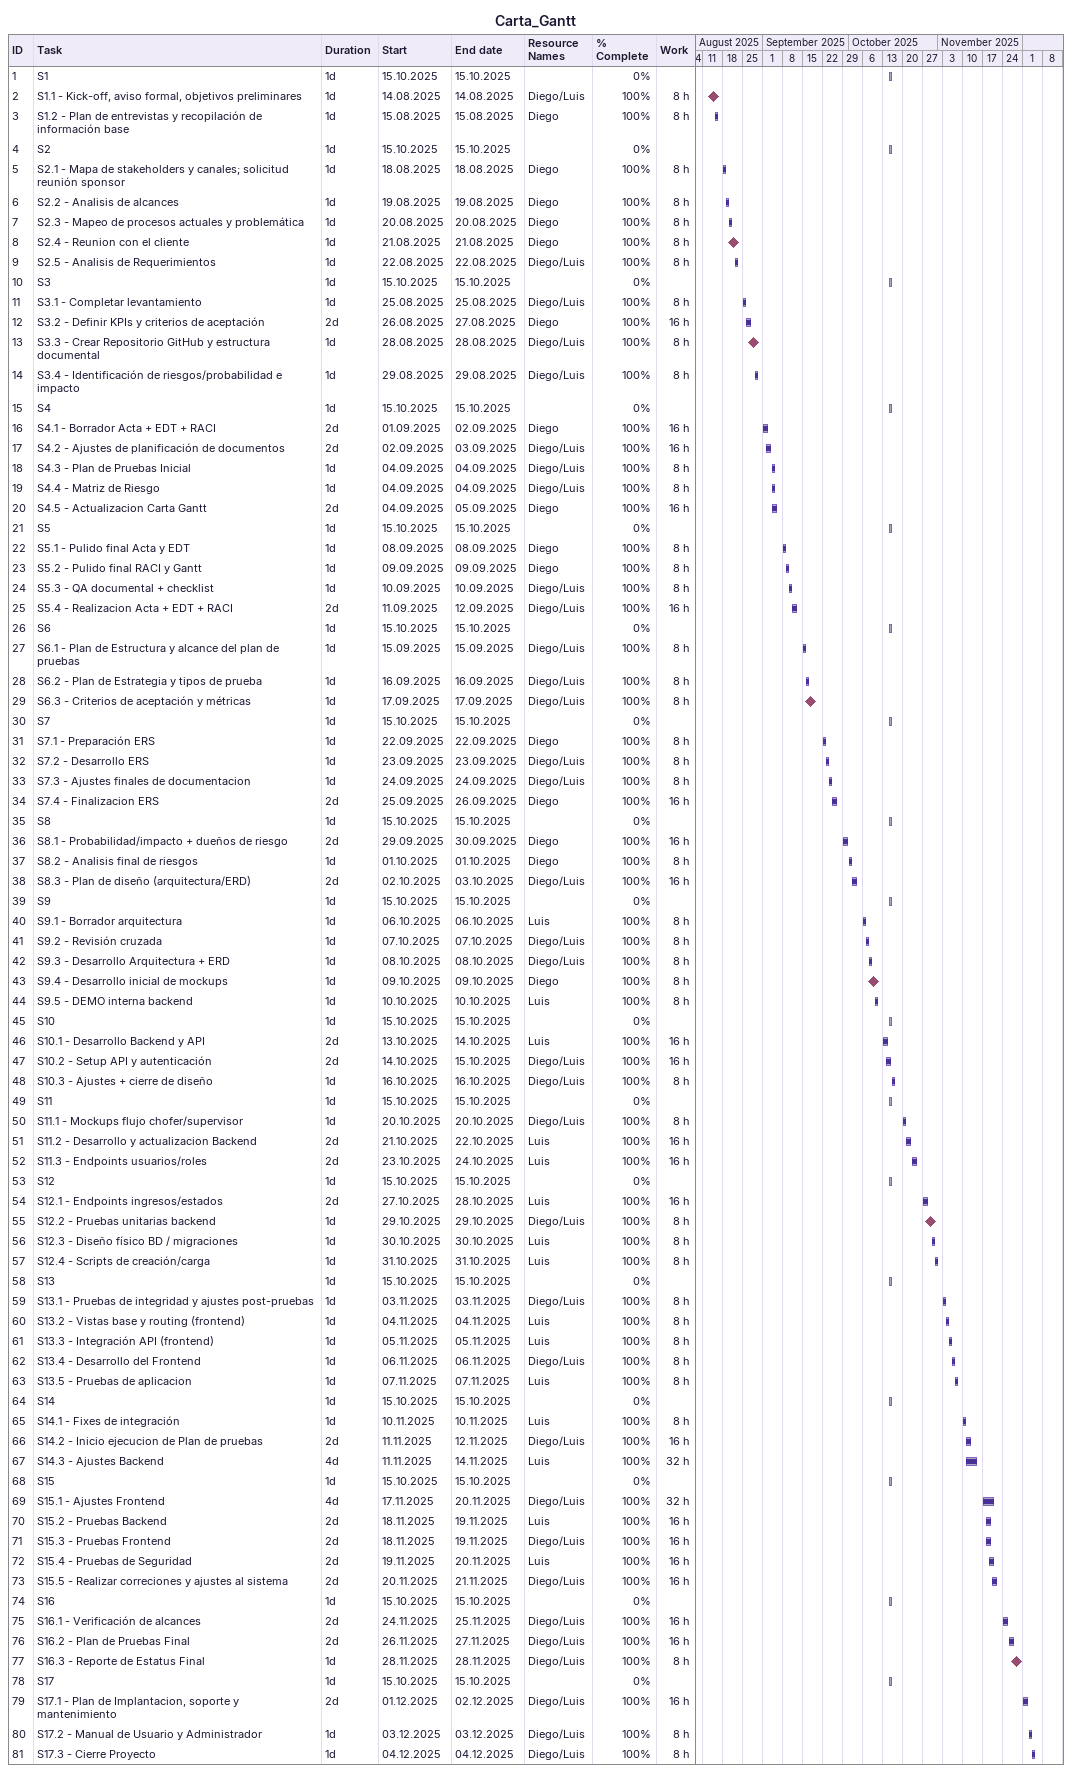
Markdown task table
Carta_Gantt

| ID | Task | Duration | Start | Finish | Resources | % complete | Work (h) |
|---|---|---|---|---|---|---|---|
| 1 | S1 | 1d | 2025-10-15 | 2025-10-15 |  | 0 |  |
| 2 | S1.1 - Kick-off, aviso formal, objetivos preliminares | 1d | 2025-08-14 | 2025-08-14 | Diego/Luis | 100 | 8 |
| 3 | S1.2 - Plan de entrevistas y recopilación de información base | 1d | 2025-08-15 | 2025-08-15 | Diego | 100 | 8 |
| 4 | S2 | 1d | 2025-10-15 | 2025-10-15 |  | 0 |  |
| 5 | S2.1 - Mapa de stakeholders y canales; solicitud reunión sponsor | 1d | 2025-08-18 | 2025-08-18 | Diego | 100 | 8 |
| 6 | S2.2 - Analisis de alcances | 1d | 2025-08-19 | 2025-08-19 | Diego | 100 | 8 |
| 7 | S2.3 - Mapeo de procesos actuales y problemática | 1d | 2025-08-20 | 2025-08-20 | Diego | 100 | 8 |
| 8 | S2.4 - Reunion con el cliente | 1d | 2025-08-21 | 2025-08-21 | Diego | 100 | 8 |
| 9 | S2.5 - Analisis de Requerimientos | 1d | 2025-08-22 | 2025-08-22 | Diego/Luis | 100 | 8 |
| 10 | S3 | 1d | 2025-10-15 | 2025-10-15 |  | 0 |  |
| 11 | S3.1 - Completar levantamiento | 1d | 2025-08-25 | 2025-08-25 | Diego/Luis | 100 | 8 |
| 12 | S3.2 - Definir KPIs y criterios de aceptación | 2d | 2025-08-26 | 2025-08-27 | Diego | 100 | 16 |
| 13 | S3.3 - Crear Repositorio GitHub y estructura documental | 1d | 2025-08-28 | 2025-08-28 | Diego/Luis | 100 | 8 |
| 14 | S3.4 - Identificación de riesgos/probabilidad e impacto | 1d | 2025-08-29 | 2025-08-29 | Diego/Luis | 100 | 8 |
| 15 | S4 | 1d | 2025-10-15 | 2025-10-15 |  | 0 |  |
| 16 | S4.1 - Borrador Acta + EDT + RACI | 2d | 2025-09-01 | 2025-09-02 | Diego | 100 | 16 |
| 17 | S4.2 - Ajustes de planificación de documentos | 2d | 2025-09-02 | 2025-09-03 | Diego/Luis | 100 | 16 |
| 18 | S4.3 - Plan de Pruebas Inicial | 1d | 2025-09-04 | 2025-09-04 | Diego/Luis | 100 | 8 |
| 19 | S4.4 - Matriz de Riesgo | 1d | 2025-09-04 | 2025-09-04 | Diego/Luis | 100 | 8 |
| 20 | S4.5 - Actualizacion Carta Gantt | 2d | 2025-09-04 | 2025-09-05 | Diego | 100 | 16 |
| 21 | S5 | 1d | 2025-10-15 | 2025-10-15 |  | 0 |  |
| 22 | S5.1 - Pulido final Acta y EDT | 1d | 2025-09-08 | 2025-09-08 | Diego | 100 | 8 |
| 23 | S5.2 - Pulido final RACI y Gantt | 1d | 2025-09-09 | 2025-09-09 | Diego | 100 | 8 |
| 24 | S5.3 - QA documental + checklist | 1d | 2025-09-10 | 2025-09-10 | Diego/Luis | 100 | 8 |
| 25 | S5.4 - Realizacion Acta + EDT + RACI | 2d | 2025-09-11 | 2025-09-12 | Diego/Luis | 100 | 16 |
| 26 | S6 | 1d | 2025-10-15 | 2025-10-15 |  | 0 |  |
| 27 | S6.1 - Plan de Estructura y alcance del plan de pruebas | 1d | 2025-09-15 | 2025-09-15 | Diego/Luis | 100 | 8 |
| 28 | S6.2 - Plan de Estrategia y tipos de prueba | 1d | 2025-09-16 | 2025-09-16 | Diego/Luis | 100 | 8 |
| 29 | S6.3 - Criterios de aceptación y métricas | 1d | 2025-09-17 | 2025-09-17 | Diego/Luis | 100 | 8 |
| 30 | S7 | 1d | 2025-10-15 | 2025-10-15 |  | 0 |  |
| 31 | S7.1 - Preparación ERS | 1d | 2025-09-22 | 2025-09-22 | Diego | 100 | 8 |
| 32 | S7.2 - Desarrollo ERS | 1d | 2025-09-23 | 2025-09-23 | Diego/Luis | 100 | 8 |
| 33 | S7.3 - Ajustes finales de documentacion | 1d | 2025-09-24 | 2025-09-24 | Diego/Luis | 100 | 8 |
| 34 | S7.4 - Finalizacion ERS | 2d | 2025-09-25 | 2025-09-26 | Diego | 100 | 16 |
| 35 | S8 | 1d | 2025-10-15 | 2025-10-15 |  | 0 |  |
| 36 | S8.1 - Probabilidad/impacto + dueños de riesgo | 2d | 2025-09-29 | 2025-09-30 | Diego | 100 | 16 |
| 37 | S8.2 - Analisis final de riesgos | 1d | 2025-10-01 | 2025-10-01 | Diego | 100 | 8 |
| 38 | S8.3 - Plan de diseño (arquitectura/ERD) | 2d | 2025-10-02 | 2025-10-03 | Diego/Luis | 100 | 16 |
| 39 | S9 | 1d | 2025-10-15 | 2025-10-15 |  | 0 |  |
| 40 | S9.1 - Borrador arquitectura | 1d | 2025-10-06 | 2025-10-06 | Luis | 100 | 8 |
| 41 | S9.2 - Revisión cruzada | 1d | 2025-10-07 | 2025-10-07 | Diego/Luis | 100 | 8 |
| 42 | S9.3 - Desarrollo Arquitectura + ERD | 1d | 2025-10-08 | 2025-10-08 | Diego/Luis | 100 | 8 |
| 43 | S9.4 - Desarrollo inicial de mockups | 1d | 2025-10-09 | 2025-10-09 | Diego | 100 | 8 |
| 44 | S9.5 - DEMO interna backend | 1d | 2025-10-10 | 2025-10-10 | Luis | 100 | 8 |
| 45 | S10 | 1d | 2025-10-15 | 2025-10-15 |  | 0 |  |
| 46 | S10.1 - Desarrollo Backend y API | 2d | 2025-10-13 | 2025-10-14 | Luis | 100 | 16 |
| 47 | S10.2 - Setup API y autenticación | 2d | 2025-10-14 | 2025-10-15 | Diego/Luis | 100 | 16 |
| 48 | S10.3 - Ajustes + cierre de diseño | 1d | 2025-10-16 | 2025-10-16 | Diego/Luis | 100 | 8 |
| 49 | S11 | 1d | 2025-10-15 | 2025-10-15 |  | 0 |  |
| 50 | S11.1 - Mockups flujo chofer/supervisor | 1d | 2025-10-20 | 2025-10-20 | Diego/Luis | 100 | 8 |
| 51 | S11.2 - Desarrollo y actualizacion Backend | 2d | 2025-10-21 | 2025-10-22 | Luis | 100 | 16 |
| 52 | S11.3 - Endpoints usuarios/roles | 2d | 2025-10-23 | 2025-10-24 | Luis | 100 | 16 |
| 53 | S12 | 1d | 2025-10-15 | 2025-10-15 |  | 0 |  |
| 54 | S12.1 - Endpoints ingresos/estados | 2d | 2025-10-27 | 2025-10-28 | Luis | 100 | 16 |
| 55 | S12.2 - Pruebas unitarias backend | 1d | 2025-10-29 | 2025-10-29 | Diego/Luis | 100 | 8 |
| 56 | S12.3 - Diseño físico BD / migraciones | 1d | 2025-10-30 | 2025-10-30 | Luis | 100 | 8 |
| 57 | S12.4 - Scripts de creación/carga | 1d | 2025-10-31 | 2025-10-31 | Luis | 100 | 8 |
| 58 | S13 | 1d | 2025-10-15 | 2025-10-15 |  | 0 |  |
| 59 | S13.1 - Pruebas de integridad y ajustes post-pruebas | 1d | 2025-11-03 | 2025-11-03 | Diego/Luis | 100 | 8 |
| 60 | S13.2 - Vistas base y routing (frontend) | 1d | 2025-11-04 | 2025-11-04 | Luis | 100 | 8 |
| 61 | S13.3 - Integración API (frontend) | 1d | 2025-11-05 | 2025-11-05 | Luis | 100 | 8 |
| 62 | S13.4 - Desarrollo del Frontend | 1d | 2025-11-06 | 2025-11-06 | Diego/Luis | 100 | 8 |
| 63 | S13.5 - Pruebas de aplicacion | 1d | 2025-11-07 | 2025-11-07 | Luis | 100 | 8 |
| 64 | S14 | 1d | 2025-10-15 | 2025-10-15 |  | 0 |  |
| 65 | S14.1 - Fixes de integración | 1d | 2025-11-10 | 2025-11-10 | Luis | 100 | 8 |
| 66 | S14.2 - Inicio ejecucion de Plan de pruebas | 2d | 2025-11-11 | 2025-11-12 | Diego/Luis | 100 | 16 |
| 67 | S14.3 - Ajustes Backend | 4d | 2025-11-11 | 2025-11-14 | Luis | 100 | 32 |
| 68 | S15 | 1d | 2025-10-15 | 2025-10-15 |  | 0 |  |
| 69 | S15.1 - Ajustes Frontend | 4d | 2025-11-17 | 2025-11-20 | Diego/Luis | 100 | 32 |
| 70 | S15.2 - Pruebas Backend | 2d | 2025-11-18 | 2025-11-19 | Luis | 100 | 16 |
| 71 | S15.3 - Pruebas Frontend | 2d | 2025-11-18 | 2025-11-19 | Diego/Luis | 100 | 16 |
| 72 | S15.4 - Pruebas de Seguridad | 2d | 2025-11-19 | 2025-11-20 | Luis | 100 | 16 |
| 73 | S15.5 - Realizar correciones y ajustes al sistema | 2d | 2025-11-20 | 2025-11-21 | Diego/Luis | 100 | 16 |
| 74 | S16 | 1d | 2025-10-15 | 2025-10-15 |  | 0 |  |
| 75 | S16.1 - Verificación de alcances | 2d | 2025-11-24 | 2025-11-25 | Diego/Luis | 100 | 16 |
| 76 | S16.2 - Plan de Pruebas Final | 2d | 2025-11-26 | 2025-11-27 | Diego/Luis | 100 | 16 |
| 77 | S16.3 - Reporte de Estatus Final | 1d | 2025-11-28 | 2025-11-28 | Diego/Luis | 100 | 8 |
| 78 | S17 | 1d | 2025-10-15 | 2025-10-15 |  | 0 |  |
| 79 | S17.1 - Plan de Implantacion, soporte y mantenimiento | 2d | 2025-12-01 | 2025-12-02 | Diego/Luis | 100 | 16 |
| 80 | S17.2 - Manual de Usuario y Administrador | 1d | 2025-12-03 | 2025-12-03 | Diego/Luis | 100 | 8 |
| 81 | S17.3 - Cierre Proyecto | 1d | 2025-12-04 | 2025-12-04 | Diego/Luis | 100 | 8 |
